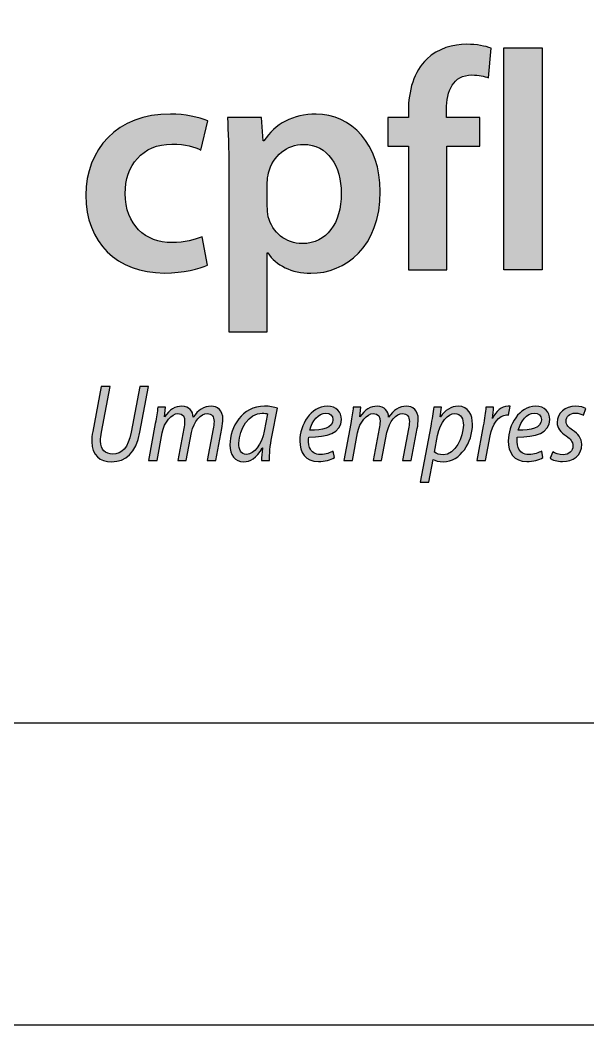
# Model space of a CAD drawing. Header units: millimetres. Extents: x 508 to 928, y 0 to 297.
# Drawn here: x 621.9 to 631.29, y 0 to 16.63 of the extents above; entities that cross this region are included whole.
import ezdxf

# ---------------------------------------------------------------- set-up
doc = ezdxf.new("R2010")
doc.units = ezdxf.units.MM
doc.header["$LTSCALE"] = 8
doc.layers.add('-1', color=7, linetype='Continuous')
doc.layers.add('1', color=7, linetype='Continuous')

# ---------------------------------------------------------------- blocks, each defined once
blk = doc.blocks.new('block 2')
at = {"true_color": 0x00ace1}
h = blk.add_hatch(color=142, dxfattribs=at)
h.dxf.hatch_style = 1
edge = h.paths.add_edge_path()
edge.add_spline(control_points=[(6.235, 4.15), (6.235, 4.15), (6.235, 6.326), (6.235, 6.326), (6.235, 6.326), (5.872, 6.326), (5.872, 6.326), (5.872, 6.326), (5.872, 6.832), (5.872, 6.832), (5.872, 6.832), (6.235, 6.832), (6.235, 6.832), (6.235, 6.832), (6.235, 6.948), (6.235, 6.948), (6.235, 7.295), (6.329, 7.642), (6.56, 7.862), (6.759, 8.049), (7.023, 8.121), (7.26, 8.121), (7.441, 8.121), (7.585, 8.088), (7.689, 8.055), (7.689, 8.055), (7.645, 7.531), (7.645, 7.531), (7.568, 7.559), (7.48, 7.581), (7.353, 7.581), (7.017, 7.581), (6.907, 7.3), (6.907, 6.97), (6.907, 6.97), (6.907, 6.832), (6.907, 6.832), (6.907, 6.832), (7.491, 6.832), (7.491, 6.832), (7.491, 6.832), (7.491, 6.326), (7.491, 6.326), (7.491, 6.326), (6.913, 6.326), (6.913, 6.326), (6.913, 6.326), (6.913, 4.15), (6.913, 4.15), (6.913, 4.15), (6.235, 4.15), (6.235, 4.15)], knot_values=[0, 0, 0, 0, 1, 1, 1, 2, 2, 2, 3, 3, 3, 4, 4, 4, 5, 5, 5, 6, 6, 6, 7, 7, 7, 8, 8, 8, 9, 9, 9, 10, 10, 10, 11, 11, 11, 12, 12, 12, 13, 13, 13, 14, 14, 14, 15, 15, 15, 16, 16, 16, 17, 17, 17, 17], degree=3, periodic=0)
h = blk.add_hatch(color=142, dxfattribs=at)
h.dxf.hatch_style = 1
h.paths.add_polyline_path([(7.914, 8.06), (8.591, 8.06), (8.591, 4.15), (7.914, 4.15)])
h = blk.add_hatch(color=142, dxfattribs=at)
h.dxf.hatch_style = 1
edge = h.paths.add_edge_path()
edge.add_spline(control_points=[(2.703, 4.233), (2.56, 4.167), (2.279, 4.095), (1.943, 4.095), (1.106, 4.095), (0.561, 4.635), (0.561, 5.466), (0.561, 6.27), (1.111, 6.893), (2.053, 6.893), (2.301, 6.893), (2.554, 6.838), (2.708, 6.772), (2.708, 6.772), (2.587, 6.259), (2.587, 6.259), (2.477, 6.315), (2.317, 6.364), (2.075, 6.364), (1.557, 6.364), (1.249, 5.984), (1.254, 5.494), (1.254, 4.943), (1.612, 4.63), (2.075, 4.63), (2.306, 4.63), (2.477, 4.679), (2.609, 4.734), (2.609, 4.734), (2.703, 4.233), (2.703, 4.233)], knot_values=[0, 0, 0, 0, 1, 1, 1, 2, 2, 2, 3, 3, 3, 4, 4, 4, 5, 5, 5, 6, 6, 6, 7, 7, 7, 8, 8, 8, 9, 9, 9, 10, 10, 10, 10], degree=3, periodic=0)
h = blk.add_hatch(color=142, dxfattribs=at)
h.dxf.hatch_style = 1
edge = h.paths.add_edge_path(flags=16)
edge.add_spline(control_points=[(3.753, 5.274), (3.753, 5.208), (3.759, 5.147), (3.77, 5.086), (3.842, 4.811), (4.078, 4.613), (4.37, 4.613), (4.8, 4.613), (5.053, 4.971), (5.053, 5.499), (5.053, 5.973), (4.822, 6.359), (4.387, 6.359), (4.106, 6.359), (3.847, 6.155), (3.775, 5.857), (3.764, 5.802), (3.753, 5.742), (3.753, 5.687), (3.753, 5.687), (3.753, 5.274), (3.753, 5.274)], knot_values=[0, 0, 0, 0, 1, 1, 1, 2, 2, 2, 3, 3, 3, 4, 4, 4, 5, 5, 5, 6, 6, 6, 7, 7, 7, 7], degree=3, periodic=0)
edge = h.paths.add_edge_path()
edge.add_spline(control_points=[(3.076, 5.94), (3.076, 6.293), (3.065, 6.579), (3.054, 6.832), (3.054, 6.832), (3.649, 6.832), (3.649, 6.832), (3.649, 6.832), (3.682, 6.419), (3.682, 6.419), (3.682, 6.419), (3.693, 6.419), (3.693, 6.419), (3.891, 6.722), (4.205, 6.893), (4.612, 6.893), (5.229, 6.893), (5.741, 6.364), (5.741, 5.527), (5.741, 4.558), (5.13, 4.09), (4.519, 4.09), (4.183, 4.09), (3.902, 4.233), (3.764, 4.448), (3.764, 4.448), (3.753, 4.448), (3.753, 4.448), (3.753, 4.448), (3.753, 3.06), (3.753, 3.06), (3.753, 3.06), (3.076, 3.06), (3.076, 3.06), (3.076, 3.06), (3.076, 5.94), (3.076, 5.94)], knot_values=[0, 0, 0, 0, 1, 1, 1, 2, 2, 2, 3, 3, 3, 4, 4, 4, 5, 5, 5, 6, 6, 6, 7, 7, 7, 8, 8, 8, 9, 9, 9, 10, 10, 10, 11, 11, 11, 12, 12, 12, 12], degree=3, periodic=0)
h = blk.add_hatch(color=142, dxfattribs=at)
h.dxf.hatch_style = 1
edge = h.paths.add_edge_path()
edge.add_spline(control_points=[(0.989, 2.1), (0.989, 2.1), (0.836, 1.295), (0.836, 1.295), (0.826, 1.241), (0.821, 1.186), (0.821, 1.134), (0.821, 0.983), (0.906, 0.907), (1.034, 0.907), (1.195, 0.907), (1.305, 1.018), (1.358, 1.291), (1.358, 1.291), (1.511, 2.1), (1.511, 2.1), (1.511, 2.1), (1.666, 2.1), (1.666, 2.1), (1.666, 2.1), (1.513, 1.291), (1.513, 1.291), (1.441, 0.923), (1.27, 0.773), (1.013, 0.773), (0.815, 0.773), (0.666, 0.884), (0.666, 1.126), (0.666, 1.181), (0.671, 1.243), (0.683, 1.307), (0.683, 1.307), (0.834, 2.1), (0.834, 2.1), (0.834, 2.1), (0.989, 2.1), (0.989, 2.1)], knot_values=[0, 0, 0, 0, 1, 1, 1, 2, 2, 2, 3, 3, 3, 4, 4, 4, 5, 5, 5, 6, 6, 6, 7, 7, 7, 8, 8, 8, 9, 9, 9, 10, 10, 10, 11, 11, 11, 12, 12, 12, 12], degree=3, periodic=0)
h = blk.add_hatch(color=142, dxfattribs=at)
h.dxf.hatch_style = 1
edge = h.paths.add_edge_path()
edge.add_spline(control_points=[(1.662, 0.793), (1.662, 0.793), (1.784, 1.444), (1.784, 1.444), (1.806, 1.557), (1.819, 1.654), (1.829, 1.731), (1.829, 1.731), (1.965, 1.731), (1.965, 1.731), (1.965, 1.731), (1.943, 1.563), (1.943, 1.563), (1.943, 1.563), (1.947, 1.563), (1.947, 1.563), (2.031, 1.689), (2.139, 1.751), (2.252, 1.751), (2.382, 1.751), (2.444, 1.663), (2.451, 1.555), (2.531, 1.683), (2.642, 1.749), (2.766, 1.751), (2.874, 1.751), (2.973, 1.675), (2.973, 1.522), (2.973, 1.477), (2.965, 1.415), (2.956, 1.359), (2.956, 1.359), (2.849, 0.793), (2.849, 0.793), (2.849, 0.793), (2.698, 0.793), (2.698, 0.793), (2.698, 0.793), (2.803, 1.351), (2.803, 1.351), (2.81, 1.392), (2.816, 1.437), (2.816, 1.479), (2.816, 1.567), (2.783, 1.621), (2.694, 1.621), (2.587, 1.621), (2.461, 1.489), (2.422, 1.287), (2.422, 1.287), (2.329, 0.793), (2.329, 0.793), (2.329, 0.793), (2.18, 0.793), (2.18, 0.793), (2.18, 0.793), (2.287, 1.357), (2.287, 1.357), (2.296, 1.402), (2.3, 1.44), (2.3, 1.481), (2.3, 1.553), (2.279, 1.621), (2.18, 1.621), (2.073, 1.621), (1.94, 1.472), (1.905, 1.279), (1.905, 1.279), (1.814, 0.793), (1.814, 0.793), (1.814, 0.793), (1.662, 0.793), (1.662, 0.793)], knot_values=[0, 0, 0, 0, 1, 1, 1, 2, 2, 2, 3, 3, 3, 4, 4, 4, 5, 5, 5, 6, 6, 6, 7, 7, 7, 8, 8, 8, 9, 9, 9, 10, 10, 10, 11, 11, 11, 12, 12, 12, 13, 13, 13, 14, 14, 14, 15, 15, 15, 16, 16, 16, 17, 17, 17, 18, 18, 18, 19, 19, 19, 20, 20, 20, 21, 21, 21, 22, 22, 22, 23, 23, 23, 24, 24, 24, 24], degree=3, periodic=0)
h = blk.add_hatch(color=142, dxfattribs=at)
h.dxf.hatch_style = 1
edge = h.paths.add_edge_path(flags=16)
edge.add_spline(control_points=[(3.759, 1.615), (3.737, 1.623), (3.708, 1.627), (3.663, 1.627), (3.431, 1.627), (3.256, 1.347), (3.254, 1.101), (3.252, 0.993), (3.285, 0.901), (3.392, 0.901), (3.514, 0.901), (3.656, 1.08), (3.7, 1.311), (3.7, 1.311), (3.759, 1.615), (3.759, 1.615)], knot_values=[0, 0, 0, 0, 1, 1, 1, 2, 2, 2, 3, 3, 3, 4, 4, 4, 5, 5, 5, 5], degree=3, periodic=0)
edge = h.paths.add_edge_path()
edge.add_spline(control_points=[(3.65, 0.793), (3.65, 0.849), (3.66, 0.927), (3.669, 1.016), (3.669, 1.016), (3.665, 1.016), (3.665, 1.016), (3.566, 0.831), (3.45, 0.773), (3.338, 0.773), (3.188, 0.773), (3.095, 0.893), (3.095, 1.07), (3.095, 1.384), (3.309, 1.751), (3.704, 1.751), (3.786, 1.751), (3.875, 1.735), (3.933, 1.716), (3.933, 1.716), (3.832, 1.213), (3.832, 1.213), (3.803, 1.06), (3.789, 0.897), (3.793, 0.793), (3.793, 0.793), (3.65, 0.793), (3.65, 0.793)], knot_values=[0, 0, 0, 0, 1, 1, 1, 2, 2, 2, 3, 3, 3, 4, 4, 4, 5, 5, 5, 6, 6, 6, 7, 7, 7, 8, 8, 8, 9, 9, 9, 9], degree=3, periodic=0)
h = blk.add_hatch(color=142, dxfattribs=at)
h.dxf.hatch_style = 1
edge = h.paths.add_edge_path(flags=16)
edge.add_spline(control_points=[(4.908, 1.514), (4.908, 1.586), (4.858, 1.627), (4.784, 1.627), (4.65, 1.627), (4.544, 1.491), (4.501, 1.328), (4.722, 1.326), (4.908, 1.365), (4.908, 1.512), (4.908, 1.512), (4.908, 1.514), (4.908, 1.514)], knot_values=[0, 0, 0, 0, 1, 1, 1, 2, 2, 2, 3, 3, 3, 4, 4, 4, 4], degree=3, periodic=0)
edge = h.paths.add_edge_path()
edge.add_spline(control_points=[(4.935, 0.845), (4.866, 0.806), (4.765, 0.775), (4.652, 0.775), (4.42, 0.775), (4.325, 0.94), (4.325, 1.14), (4.325, 1.413), (4.515, 1.751), (4.806, 1.751), (4.972, 1.751), (5.056, 1.644), (5.056, 1.518), (5.056, 1.278), (4.802, 1.204), (4.482, 1.208), (4.476, 1.171), (4.478, 1.078), (4.497, 1.025), (4.53, 0.942), (4.596, 0.901), (4.687, 0.901), (4.786, 0.901), (4.86, 0.932), (4.914, 0.961), (4.914, 0.961), (4.935, 0.845), (4.935, 0.845)], knot_values=[0, 0, 0, 0, 1, 1, 1, 2, 2, 2, 3, 3, 3, 4, 4, 4, 5, 5, 5, 6, 6, 6, 7, 7, 7, 8, 8, 8, 9, 9, 9, 9], degree=3, periodic=0)
h = blk.add_hatch(color=142, dxfattribs=at)
h.dxf.hatch_style = 1
edge = h.paths.add_edge_path()
edge.add_spline(control_points=[(5.098, 0.793), (5.098, 0.793), (5.22, 1.444), (5.22, 1.444), (5.242, 1.557), (5.255, 1.654), (5.265, 1.731), (5.265, 1.731), (5.401, 1.731), (5.401, 1.731), (5.401, 1.731), (5.379, 1.563), (5.379, 1.563), (5.379, 1.563), (5.383, 1.563), (5.383, 1.563), (5.467, 1.689), (5.575, 1.751), (5.688, 1.751), (5.818, 1.751), (5.88, 1.663), (5.888, 1.555), (5.967, 1.683), (6.078, 1.749), (6.202, 1.751), (6.31, 1.751), (6.409, 1.675), (6.409, 1.522), (6.409, 1.477), (6.401, 1.415), (6.392, 1.359), (6.392, 1.359), (6.285, 0.793), (6.285, 0.793), (6.285, 0.793), (6.134, 0.793), (6.134, 0.793), (6.134, 0.793), (6.239, 1.351), (6.239, 1.351), (6.246, 1.392), (6.252, 1.437), (6.252, 1.479), (6.252, 1.567), (6.219, 1.621), (6.13, 1.621), (6.023, 1.621), (5.897, 1.489), (5.858, 1.287), (5.858, 1.287), (5.765, 0.793), (5.765, 0.793), (5.765, 0.793), (5.616, 0.793), (5.616, 0.793), (5.616, 0.793), (5.723, 1.357), (5.723, 1.357), (5.732, 1.402), (5.736, 1.44), (5.736, 1.481), (5.736, 1.553), (5.715, 1.621), (5.616, 1.621), (5.509, 1.621), (5.376, 1.472), (5.341, 1.279), (5.341, 1.279), (5.25, 0.793), (5.25, 0.793), (5.25, 0.793), (5.098, 0.793), (5.098, 0.793)], knot_values=[0, 0, 0, 0, 1, 1, 1, 2, 2, 2, 3, 3, 3, 4, 4, 4, 5, 5, 5, 6, 6, 6, 7, 7, 7, 8, 8, 8, 9, 9, 9, 10, 10, 10, 11, 11, 11, 12, 12, 12, 13, 13, 13, 14, 14, 14, 15, 15, 15, 16, 16, 16, 17, 17, 17, 18, 18, 18, 19, 19, 19, 20, 20, 20, 21, 21, 21, 22, 22, 22, 23, 23, 23, 24, 24, 24, 24], degree=3, periodic=0)
h = blk.add_hatch(color=142, dxfattribs=at)
h.dxf.hatch_style = 1
edge = h.paths.add_edge_path(flags=16)
edge.add_spline(control_points=[(6.696, 0.942), (6.731, 0.913), (6.783, 0.895), (6.847, 0.895), (7.057, 0.895), (7.202, 1.206), (7.202, 1.419), (7.202, 1.516), (7.167, 1.621), (7.049, 1.621), (6.933, 1.621), (6.793, 1.473), (6.748, 1.237), (6.748, 1.237), (6.696, 0.942), (6.696, 0.942)], knot_values=[0, 0, 0, 0, 1, 1, 1, 2, 2, 2, 3, 3, 3, 4, 4, 4, 5, 5, 5, 5], degree=3, periodic=0)
edge = h.paths.add_edge_path()
edge.add_spline(control_points=[(6.44, 0.413), (6.44, 0.413), (6.628, 1.398), (6.628, 1.398), (6.65, 1.516), (6.667, 1.642), (6.681, 1.731), (6.681, 1.731), (6.82, 1.731), (6.82, 1.731), (6.82, 1.731), (6.795, 1.563), (6.795, 1.563), (6.795, 1.563), (6.799, 1.563), (6.799, 1.563), (6.878, 1.679), (6.991, 1.751), (7.109, 1.751), (7.292, 1.751), (7.363, 1.596), (7.363, 1.433), (7.363, 1.115), (7.152, 0.773), (6.849, 0.773), (6.766, 0.773), (6.706, 0.793), (6.673, 0.812), (6.673, 0.812), (6.669, 0.812), (6.669, 0.812), (6.669, 0.812), (6.593, 0.413), (6.593, 0.413), (6.593, 0.413), (6.44, 0.413), (6.44, 0.413)], knot_values=[0, 0, 0, 0, 1, 1, 1, 2, 2, 2, 3, 3, 3, 4, 4, 4, 5, 5, 5, 6, 6, 6, 7, 7, 7, 8, 8, 8, 9, 9, 9, 10, 10, 10, 11, 11, 11, 12, 12, 12, 12], degree=3, periodic=0)
h = blk.add_hatch(color=142, dxfattribs=at)
h.dxf.hatch_style = 1
edge = h.paths.add_edge_path()
edge.add_spline(control_points=[(7.437, 0.793), (7.437, 0.793), (7.553, 1.406), (7.553, 1.406), (7.576, 1.528), (7.59, 1.65), (7.598, 1.731), (7.598, 1.731), (7.734, 1.731), (7.734, 1.731), (7.728, 1.671), (7.722, 1.609), (7.712, 1.536), (7.712, 1.536), (7.716, 1.536), (7.716, 1.536), (7.778, 1.66), (7.871, 1.751), (7.988, 1.751), (8.001, 1.751), (8.017, 1.749), (8.028, 1.749), (8.028, 1.749), (7.997, 1.594), (7.997, 1.594), (7.99, 1.596), (7.976, 1.596), (7.962, 1.596), (7.827, 1.596), (7.71, 1.425), (7.673, 1.231), (7.673, 1.231), (7.59, 0.793), (7.59, 0.793), (7.59, 0.793), (7.437, 0.793), (7.437, 0.793)], knot_values=[0, 0, 0, 0, 1, 1, 1, 2, 2, 2, 3, 3, 3, 4, 4, 4, 5, 5, 5, 6, 6, 6, 7, 7, 7, 8, 8, 8, 9, 9, 9, 10, 10, 10, 11, 11, 11, 12, 12, 12, 12], degree=3, periodic=0)
h = blk.add_hatch(color=142, dxfattribs=at)
h.dxf.hatch_style = 1
edge = h.paths.add_edge_path(flags=16)
edge.add_spline(control_points=[(8.575, 1.514), (8.575, 1.586), (8.525, 1.627), (8.451, 1.627), (8.317, 1.627), (8.211, 1.491), (8.168, 1.328), (8.389, 1.326), (8.575, 1.365), (8.575, 1.512), (8.575, 1.512), (8.575, 1.514), (8.575, 1.514)], knot_values=[0, 0, 0, 0, 1, 1, 1, 2, 2, 2, 3, 3, 3, 4, 4, 4, 4], degree=3, periodic=0)
edge = h.paths.add_edge_path()
edge.add_spline(control_points=[(8.602, 0.845), (8.533, 0.806), (8.432, 0.775), (8.319, 0.775), (8.087, 0.775), (7.992, 0.94), (7.992, 1.14), (7.992, 1.413), (8.182, 1.751), (8.472, 1.751), (8.639, 1.751), (8.723, 1.644), (8.723, 1.518), (8.723, 1.278), (8.469, 1.204), (8.149, 1.208), (8.143, 1.171), (8.145, 1.078), (8.164, 1.025), (8.197, 0.942), (8.263, 0.901), (8.354, 0.901), (8.453, 0.901), (8.527, 0.932), (8.581, 0.961), (8.581, 0.961), (8.602, 0.845), (8.602, 0.845)], knot_values=[0, 0, 0, 0, 1, 1, 1, 2, 2, 2, 3, 3, 3, 4, 4, 4, 5, 5, 5, 6, 6, 6, 7, 7, 7, 8, 8, 8, 9, 9, 9, 9], degree=3, periodic=0)
h = blk.add_hatch(color=142, dxfattribs=at)
h.dxf.hatch_style = 1
edge = h.paths.add_edge_path()
edge.add_spline(control_points=[(8.773, 0.95), (8.812, 0.925), (8.883, 0.895), (8.957, 0.895), (9.062, 0.895), (9.128, 0.965), (9.128, 1.051), (9.128, 1.126), (9.093, 1.175), (9.008, 1.227), (8.913, 1.285), (8.852, 1.369), (8.852, 1.464), (8.852, 1.625), (8.986, 1.751), (9.178, 1.751), (9.256, 1.751), (9.324, 1.729), (9.359, 1.708), (9.359, 1.708), (9.314, 1.59), (9.314, 1.59), (9.283, 1.607), (9.231, 1.629), (9.17, 1.629), (9.072, 1.629), (9.008, 1.567), (9.008, 1.487), (9.008, 1.415), (9.052, 1.375), (9.124, 1.328), (9.219, 1.268), (9.285, 1.184), (9.285, 1.082), (9.285, 0.882), (9.134, 0.775), (8.944, 0.775), (8.85, 0.775), (8.765, 0.806), (8.728, 0.835), (8.728, 0.835), (8.773, 0.95), (8.773, 0.95)], knot_values=[0, 0, 0, 0, 1, 1, 1, 2, 2, 2, 3, 3, 3, 4, 4, 4, 5, 5, 5, 6, 6, 6, 7, 7, 7, 8, 8, 8, 9, 9, 9, 10, 10, 10, 11, 11, 11, 12, 12, 12, 13, 13, 13, 14, 14, 14, 14], degree=3, periodic=0)
at = {"color": 142, "true_color": 0x00ace1}
blk.add_lwpolyline([(7.914, 8.06), (8.591, 8.06), (8.591, 4.15), (7.914, 4.15), (7.914, 8.06)], dxfattribs=at)
for points, knots in [([(6.235, 4.15), (6.235, 4.15), (6.235, 6.326), (6.235, 6.326), (6.235, 6.326), (5.872, 6.326), (5.872, 6.326), (5.872, 6.326), (5.872, 6.832), (5.872, 6.832), (5.872, 6.832), (6.235, 6.832), (6.235, 6.832), (6.235, 6.832), (6.235, 6.948), (6.235, 6.948), (6.235, 7.295), (6.329, 7.642), (6.56, 7.862), (6.759, 8.049), (7.023, 8.121), (7.26, 8.121), (7.441, 8.121), (7.585, 8.088), (7.689, 8.055), (7.689, 8.055), (7.645, 7.531), (7.645, 7.531), (7.568, 7.559), (7.48, 7.581), (7.353, 7.581), (7.017, 7.581), (6.907, 7.3), (6.907, 6.97), (6.907, 6.97), (6.907, 6.832), (6.907, 6.832), (6.907, 6.832), (7.491, 6.832), (7.491, 6.832), (7.491, 6.832), (7.491, 6.326), (7.491, 6.326), (7.491, 6.326), (6.913, 6.326), (6.913, 6.326), (6.913, 6.326), (6.913, 4.15), (6.913, 4.15), (6.913, 4.15), (6.235, 4.15), (6.235, 4.15)], [0, 0, 0, 0, 1, 1, 1, 2, 2, 2, 3, 3, 3, 4, 4, 4, 5, 5, 5, 6, 6, 6, 7, 7, 7, 8, 8, 8, 9, 9, 9, 10, 10, 10, 11, 11, 11, 12, 12, 12, 13, 13, 13, 14, 14, 14, 15, 15, 15, 16, 16, 16, 17, 17, 17, 17]), ([(2.703, 4.233), (2.56, 4.167), (2.279, 4.095), (1.943, 4.095), (1.106, 4.095), (0.561, 4.635), (0.561, 5.466), (0.561, 6.27), (1.111, 6.893), (2.053, 6.893), (2.301, 6.893), (2.554, 6.838), (2.708, 6.772), (2.708, 6.772), (2.587, 6.259), (2.587, 6.259), (2.477, 6.315), (2.317, 6.364), (2.075, 6.364), (1.557, 6.364), (1.249, 5.984), (1.254, 5.494), (1.254, 4.943), (1.612, 4.63), (2.075, 4.63), (2.306, 4.63), (2.477, 4.679), (2.609, 4.734), (2.609, 4.734), (2.703, 4.233), (2.703, 4.233)], [0, 0, 0, 0, 1, 1, 1, 2, 2, 2, 3, 3, 3, 4, 4, 4, 5, 5, 5, 6, 6, 6, 7, 7, 7, 8, 8, 8, 9, 9, 9, 10, 10, 10, 10]), ([(3.076, 5.94), (3.076, 6.293), (3.065, 6.579), (3.054, 6.832), (3.054, 6.832), (3.649, 6.832), (3.649, 6.832), (3.649, 6.832), (3.682, 6.419), (3.682, 6.419), (3.682, 6.419), (3.693, 6.419), (3.693, 6.419), (3.891, 6.722), (4.205, 6.893), (4.612, 6.893), (5.229, 6.893), (5.741, 6.364), (5.741, 5.527), (5.741, 4.558), (5.13, 4.09), (4.519, 4.09), (4.183, 4.09), (3.902, 4.233), (3.764, 4.448), (3.764, 4.448), (3.753, 4.448), (3.753, 4.448), (3.753, 4.448), (3.753, 3.06), (3.753, 3.06), (3.753, 3.06), (3.076, 3.06), (3.076, 3.06), (3.076, 3.06), (3.076, 5.94), (3.076, 5.94)], [0, 0, 0, 0, 1, 1, 1, 2, 2, 2, 3, 3, 3, 4, 4, 4, 5, 5, 5, 6, 6, 6, 7, 7, 7, 8, 8, 8, 9, 9, 9, 10, 10, 10, 11, 11, 11, 12, 12, 12, 12]), ([(3.753, 5.274), (3.753, 5.208), (3.759, 5.147), (3.77, 5.086), (3.842, 4.811), (4.078, 4.613), (4.37, 4.613), (4.8, 4.613), (5.053, 4.971), (5.053, 5.499), (5.053, 5.973), (4.822, 6.359), (4.387, 6.359), (4.106, 6.359), (3.847, 6.155), (3.775, 5.857), (3.764, 5.802), (3.753, 5.742), (3.753, 5.687), (3.753, 5.687), (3.753, 5.274), (3.753, 5.274)], [0, 0, 0, 0, 1, 1, 1, 2, 2, 2, 3, 3, 3, 4, 4, 4, 5, 5, 5, 6, 6, 6, 7, 7, 7, 7]), ([(0.989, 2.1), (0.989, 2.1), (0.836, 1.295), (0.836, 1.295), (0.826, 1.241), (0.821, 1.186), (0.821, 1.134), (0.821, 0.983), (0.906, 0.907), (1.034, 0.907), (1.195, 0.907), (1.305, 1.018), (1.358, 1.291), (1.358, 1.291), (1.511, 2.1), (1.511, 2.1), (1.511, 2.1), (1.666, 2.1), (1.666, 2.1), (1.666, 2.1), (1.513, 1.291), (1.513, 1.291), (1.441, 0.923), (1.27, 0.773), (1.013, 0.773), (0.815, 0.773), (0.666, 0.884), (0.666, 1.126), (0.666, 1.181), (0.671, 1.243), (0.683, 1.307), (0.683, 1.307), (0.834, 2.1), (0.834, 2.1), (0.834, 2.1), (0.989, 2.1), (0.989, 2.1)], [0, 0, 0, 0, 1, 1, 1, 2, 2, 2, 3, 3, 3, 4, 4, 4, 5, 5, 5, 6, 6, 6, 7, 7, 7, 8, 8, 8, 9, 9, 9, 10, 10, 10, 11, 11, 11, 12, 12, 12, 12]), ([(1.662, 0.793), (1.662, 0.793), (1.784, 1.444), (1.784, 1.444), (1.806, 1.557), (1.819, 1.654), (1.829, 1.731), (1.829, 1.731), (1.965, 1.731), (1.965, 1.731), (1.965, 1.731), (1.943, 1.563), (1.943, 1.563), (1.943, 1.563), (1.947, 1.563), (1.947, 1.563), (2.031, 1.689), (2.139, 1.751), (2.252, 1.751), (2.382, 1.751), (2.444, 1.663), (2.451, 1.555), (2.531, 1.683), (2.642, 1.749), (2.766, 1.751), (2.874, 1.751), (2.973, 1.675), (2.973, 1.522), (2.973, 1.477), (2.965, 1.415), (2.956, 1.359), (2.956, 1.359), (2.849, 0.793), (2.849, 0.793), (2.849, 0.793), (2.698, 0.793), (2.698, 0.793), (2.698, 0.793), (2.803, 1.351), (2.803, 1.351), (2.81, 1.392), (2.816, 1.437), (2.816, 1.479), (2.816, 1.567), (2.783, 1.621), (2.694, 1.621), (2.587, 1.621), (2.461, 1.489), (2.422, 1.287), (2.422, 1.287), (2.329, 0.793), (2.329, 0.793), (2.329, 0.793), (2.18, 0.793), (2.18, 0.793), (2.18, 0.793), (2.287, 1.357), (2.287, 1.357), (2.296, 1.402), (2.3, 1.44), (2.3, 1.481), (2.3, 1.553), (2.279, 1.621), (2.18, 1.621), (2.073, 1.621), (1.94, 1.472), (1.905, 1.279), (1.905, 1.279), (1.814, 0.793), (1.814, 0.793), (1.814, 0.793), (1.662, 0.793), (1.662, 0.793)], [0, 0, 0, 0, 1, 1, 1, 2, 2, 2, 3, 3, 3, 4, 4, 4, 5, 5, 5, 6, 6, 6, 7, 7, 7, 8, 8, 8, 9, 9, 9, 10, 10, 10, 11, 11, 11, 12, 12, 12, 13, 13, 13, 14, 14, 14, 15, 15, 15, 16, 16, 16, 17, 17, 17, 18, 18, 18, 19, 19, 19, 20, 20, 20, 21, 21, 21, 22, 22, 22, 23, 23, 23, 24, 24, 24, 24]), ([(3.65, 0.793), (3.65, 0.849), (3.66, 0.927), (3.669, 1.016), (3.669, 1.016), (3.665, 1.016), (3.665, 1.016), (3.566, 0.831), (3.45, 0.773), (3.338, 0.773), (3.188, 0.773), (3.095, 0.893), (3.095, 1.07), (3.095, 1.384), (3.309, 1.751), (3.704, 1.751), (3.786, 1.751), (3.875, 1.735), (3.933, 1.716), (3.933, 1.716), (3.832, 1.213), (3.832, 1.213), (3.803, 1.06), (3.789, 0.897), (3.793, 0.793), (3.793, 0.793), (3.65, 0.793), (3.65, 0.793)], [0, 0, 0, 0, 1, 1, 1, 2, 2, 2, 3, 3, 3, 4, 4, 4, 5, 5, 5, 6, 6, 6, 7, 7, 7, 8, 8, 8, 9, 9, 9, 9]), ([(3.759, 1.615), (3.737, 1.623), (3.708, 1.627), (3.663, 1.627), (3.431, 1.627), (3.256, 1.347), (3.254, 1.101), (3.252, 0.993), (3.285, 0.901), (3.392, 0.901), (3.514, 0.901), (3.656, 1.08), (3.7, 1.311), (3.7, 1.311), (3.759, 1.615), (3.759, 1.615)], [0, 0, 0, 0, 1, 1, 1, 2, 2, 2, 3, 3, 3, 4, 4, 4, 5, 5, 5, 5]), ([(4.935, 0.845), (4.866, 0.806), (4.765, 0.775), (4.652, 0.775), (4.42, 0.775), (4.325, 0.94), (4.325, 1.14), (4.325, 1.413), (4.515, 1.751), (4.806, 1.751), (4.972, 1.751), (5.056, 1.644), (5.056, 1.518), (5.056, 1.278), (4.802, 1.204), (4.482, 1.208), (4.476, 1.171), (4.478, 1.078), (4.497, 1.025), (4.53, 0.942), (4.596, 0.901), (4.687, 0.901), (4.786, 0.901), (4.86, 0.932), (4.914, 0.961), (4.914, 0.961), (4.935, 0.845), (4.935, 0.845)], [0, 0, 0, 0, 1, 1, 1, 2, 2, 2, 3, 3, 3, 4, 4, 4, 5, 5, 5, 6, 6, 6, 7, 7, 7, 8, 8, 8, 9, 9, 9, 9]), ([(4.908, 1.514), (4.908, 1.586), (4.858, 1.627), (4.784, 1.627), (4.65, 1.627), (4.544, 1.491), (4.501, 1.328), (4.722, 1.326), (4.908, 1.365), (4.908, 1.512), (4.908, 1.512), (4.908, 1.514), (4.908, 1.514)], [0, 0, 0, 0, 1, 1, 1, 2, 2, 2, 3, 3, 3, 4, 4, 4, 4]), ([(5.098, 0.793), (5.098, 0.793), (5.22, 1.444), (5.22, 1.444), (5.242, 1.557), (5.255, 1.654), (5.265, 1.731), (5.265, 1.731), (5.401, 1.731), (5.401, 1.731), (5.401, 1.731), (5.379, 1.563), (5.379, 1.563), (5.379, 1.563), (5.383, 1.563), (5.383, 1.563), (5.467, 1.689), (5.575, 1.751), (5.688, 1.751), (5.818, 1.751), (5.88, 1.663), (5.888, 1.555), (5.967, 1.683), (6.078, 1.749), (6.202, 1.751), (6.31, 1.751), (6.409, 1.675), (6.409, 1.522), (6.409, 1.477), (6.401, 1.415), (6.392, 1.359), (6.392, 1.359), (6.285, 0.793), (6.285, 0.793), (6.285, 0.793), (6.134, 0.793), (6.134, 0.793), (6.134, 0.793), (6.239, 1.351), (6.239, 1.351), (6.246, 1.392), (6.252, 1.437), (6.252, 1.479), (6.252, 1.567), (6.219, 1.621), (6.13, 1.621), (6.023, 1.621), (5.897, 1.489), (5.858, 1.287), (5.858, 1.287), (5.765, 0.793), (5.765, 0.793), (5.765, 0.793), (5.616, 0.793), (5.616, 0.793), (5.616, 0.793), (5.723, 1.357), (5.723, 1.357), (5.732, 1.402), (5.736, 1.44), (5.736, 1.481), (5.736, 1.553), (5.715, 1.621), (5.616, 1.621), (5.509, 1.621), (5.376, 1.472), (5.341, 1.279), (5.341, 1.279), (5.25, 0.793), (5.25, 0.793), (5.25, 0.793), (5.098, 0.793), (5.098, 0.793)], [0, 0, 0, 0, 1, 1, 1, 2, 2, 2, 3, 3, 3, 4, 4, 4, 5, 5, 5, 6, 6, 6, 7, 7, 7, 8, 8, 8, 9, 9, 9, 10, 10, 10, 11, 11, 11, 12, 12, 12, 13, 13, 13, 14, 14, 14, 15, 15, 15, 16, 16, 16, 17, 17, 17, 18, 18, 18, 19, 19, 19, 20, 20, 20, 21, 21, 21, 22, 22, 22, 23, 23, 23, 24, 24, 24, 24]), ([(6.44, 0.413), (6.44, 0.413), (6.628, 1.398), (6.628, 1.398), (6.65, 1.516), (6.667, 1.642), (6.681, 1.731), (6.681, 1.731), (6.82, 1.731), (6.82, 1.731), (6.82, 1.731), (6.795, 1.563), (6.795, 1.563), (6.795, 1.563), (6.799, 1.563), (6.799, 1.563), (6.878, 1.679), (6.991, 1.751), (7.109, 1.751), (7.292, 1.751), (7.363, 1.596), (7.363, 1.433), (7.363, 1.115), (7.152, 0.773), (6.849, 0.773), (6.766, 0.773), (6.706, 0.793), (6.673, 0.812), (6.673, 0.812), (6.669, 0.812), (6.669, 0.812), (6.669, 0.812), (6.593, 0.413), (6.593, 0.413), (6.593, 0.413), (6.44, 0.413), (6.44, 0.413)], [0, 0, 0, 0, 1, 1, 1, 2, 2, 2, 3, 3, 3, 4, 4, 4, 5, 5, 5, 6, 6, 6, 7, 7, 7, 8, 8, 8, 9, 9, 9, 10, 10, 10, 11, 11, 11, 12, 12, 12, 12]), ([(6.696, 0.942), (6.731, 0.913), (6.783, 0.895), (6.847, 0.895), (7.057, 0.895), (7.202, 1.206), (7.202, 1.419), (7.202, 1.516), (7.167, 1.621), (7.049, 1.621), (6.933, 1.621), (6.793, 1.473), (6.748, 1.237), (6.748, 1.237), (6.696, 0.942), (6.696, 0.942)], [0, 0, 0, 0, 1, 1, 1, 2, 2, 2, 3, 3, 3, 4, 4, 4, 5, 5, 5, 5]), ([(7.437, 0.793), (7.437, 0.793), (7.553, 1.406), (7.553, 1.406), (7.576, 1.528), (7.59, 1.65), (7.598, 1.731), (7.598, 1.731), (7.734, 1.731), (7.734, 1.731), (7.728, 1.671), (7.722, 1.609), (7.712, 1.536), (7.712, 1.536), (7.716, 1.536), (7.716, 1.536), (7.778, 1.66), (7.871, 1.751), (7.988, 1.751), (8.001, 1.751), (8.017, 1.749), (8.028, 1.749), (8.028, 1.749), (7.997, 1.594), (7.997, 1.594), (7.99, 1.596), (7.976, 1.596), (7.962, 1.596), (7.827, 1.596), (7.71, 1.425), (7.673, 1.231), (7.673, 1.231), (7.59, 0.793), (7.59, 0.793), (7.59, 0.793), (7.437, 0.793), (7.437, 0.793)], [0, 0, 0, 0, 1, 1, 1, 2, 2, 2, 3, 3, 3, 4, 4, 4, 5, 5, 5, 6, 6, 6, 7, 7, 7, 8, 8, 8, 9, 9, 9, 10, 10, 10, 11, 11, 11, 12, 12, 12, 12]), ([(8.602, 0.845), (8.533, 0.806), (8.432, 0.775), (8.319, 0.775), (8.087, 0.775), (7.992, 0.94), (7.992, 1.14), (7.992, 1.413), (8.182, 1.751), (8.472, 1.751), (8.639, 1.751), (8.723, 1.644), (8.723, 1.518), (8.723, 1.278), (8.469, 1.204), (8.149, 1.208), (8.143, 1.171), (8.145, 1.078), (8.164, 1.025), (8.197, 0.942), (8.263, 0.901), (8.354, 0.901), (8.453, 0.901), (8.527, 0.932), (8.581, 0.961), (8.581, 0.961), (8.602, 0.845), (8.602, 0.845)], [0, 0, 0, 0, 1, 1, 1, 2, 2, 2, 3, 3, 3, 4, 4, 4, 5, 5, 5, 6, 6, 6, 7, 7, 7, 8, 8, 8, 9, 9, 9, 9]), ([(8.575, 1.514), (8.575, 1.586), (8.525, 1.627), (8.451, 1.627), (8.317, 1.627), (8.211, 1.491), (8.168, 1.328), (8.389, 1.326), (8.575, 1.365), (8.575, 1.512), (8.575, 1.512), (8.575, 1.514), (8.575, 1.514)], [0, 0, 0, 0, 1, 1, 1, 2, 2, 2, 3, 3, 3, 4, 4, 4, 4]), ([(8.773, 0.95), (8.812, 0.925), (8.883, 0.895), (8.957, 0.895), (9.062, 0.895), (9.128, 0.965), (9.128, 1.051), (9.128, 1.126), (9.093, 1.175), (9.008, 1.227), (8.913, 1.285), (8.852, 1.369), (8.852, 1.464), (8.852, 1.625), (8.986, 1.751), (9.178, 1.751), (9.256, 1.751), (9.324, 1.729), (9.359, 1.708), (9.359, 1.708), (9.314, 1.59), (9.314, 1.59), (9.283, 1.607), (9.231, 1.629), (9.17, 1.629), (9.072, 1.629), (9.008, 1.567), (9.008, 1.487), (9.008, 1.415), (9.052, 1.375), (9.124, 1.328), (9.219, 1.268), (9.285, 1.184), (9.285, 1.082), (9.285, 0.882), (9.134, 0.775), (8.944, 0.775), (8.85, 0.775), (8.765, 0.806), (8.728, 0.835), (8.728, 0.835), (8.773, 0.95), (8.773, 0.95)], [0, 0, 0, 0, 1, 1, 1, 2, 2, 2, 3, 3, 3, 4, 4, 4, 5, 5, 5, 6, 6, 6, 7, 7, 7, 8, 8, 8, 9, 9, 9, 10, 10, 10, 11, 11, 11, 12, 12, 12, 13, 13, 13, 14, 14, 14, 14])]:
    blk.add_open_spline(points, degree=3, knots=knots, dxfattribs=at)

msp = doc.modelspace()

# ---------------------------------------------------------------- linework, layer by layer
at = {"layer": '-1', "color": 2}
msp.add_lwpolyline([(928.323, 297), (508.323, 297), (508.323, 0), (928.323, 0)], close=True, dxfattribs=at)
at = {"layer": '-1', "color": 6}
msp.add_lwpolyline([(923.323, 292), (533.323, 292), (533.323, 5), (923.323, 5)], close=True, dxfattribs=at)
at = {"layer": '1', "color": 2}
msp.add_lwpolyline([(928.323, 297), (508.323, 297), (508.323, 0), (928.323, 0)], close=True, dxfattribs=at)
at = {"layer": '1', "color": 6}
msp.add_lwpolyline([(923.323, 292), (533.323, 292), (533.323, 5), (923.323, 5)], close=True, dxfattribs=at)

# ---------------------------------------------------------------- block references
at = {"layer": '-1', "xscale": 0.940442516580241, "yscale": 0.940442516580241, "zscale": 0.940442516580241}
msp.add_blockref('block 2', (622.462, 8.596), dxfattribs=at)

doc.saveas('drawing.dxf')
